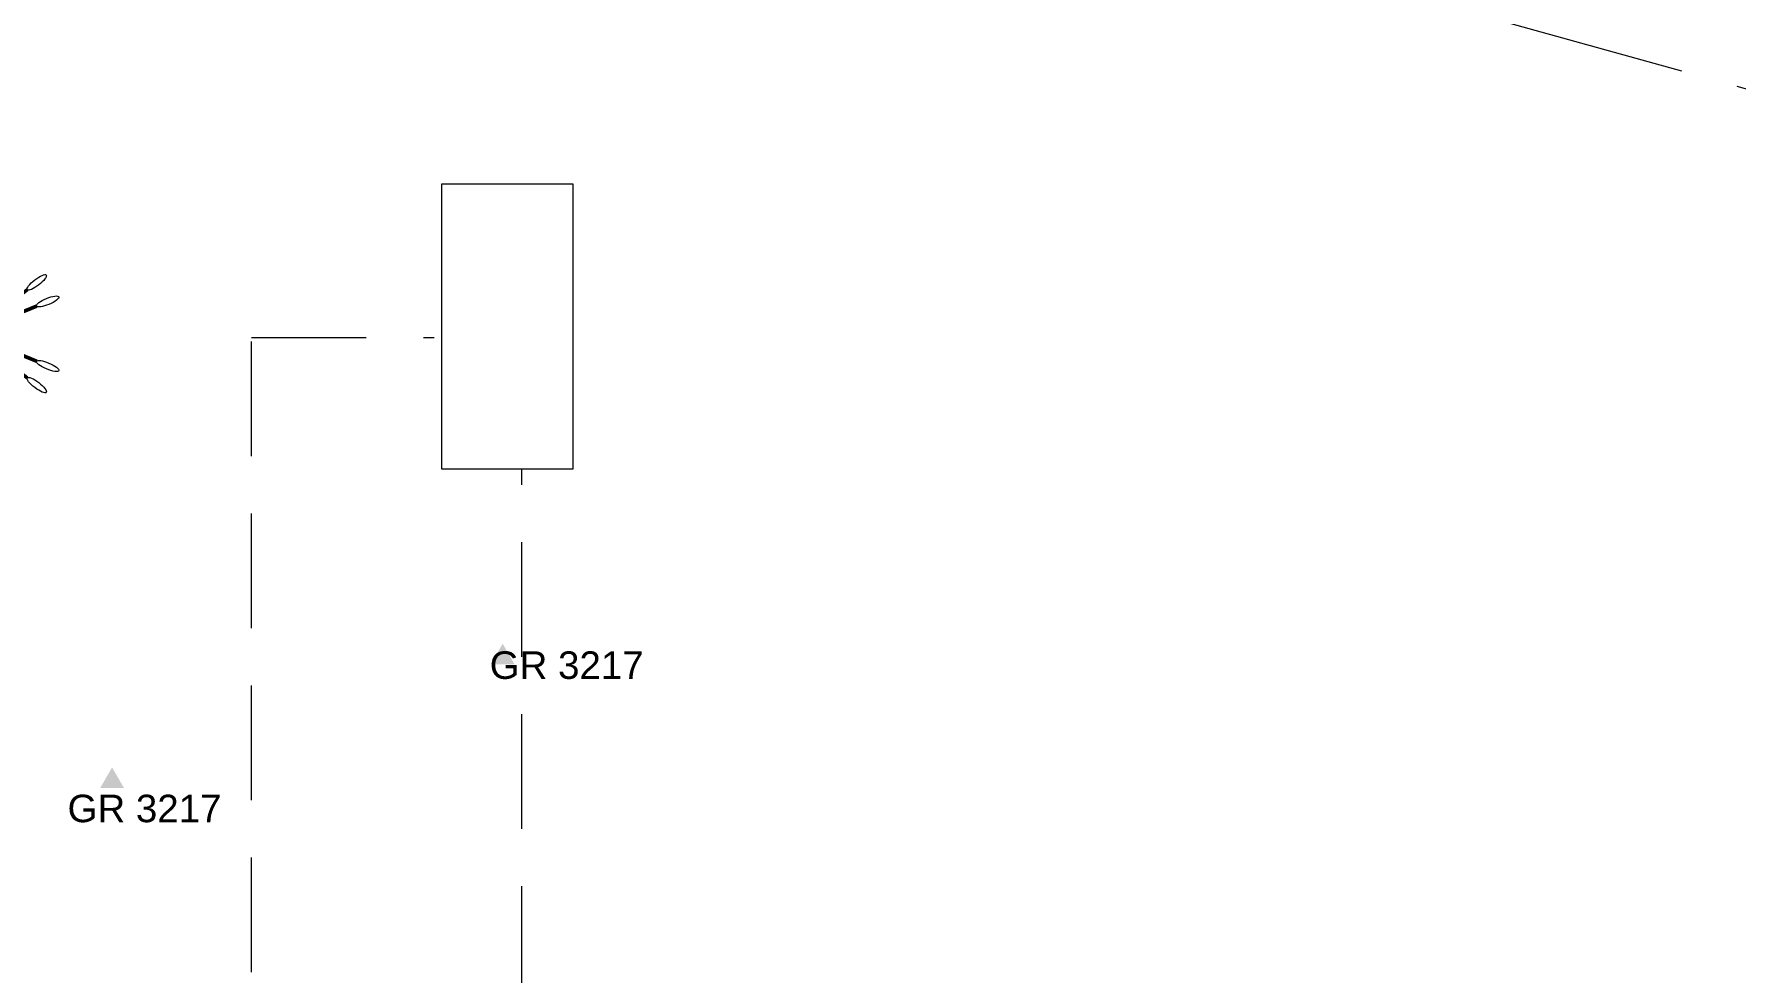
# Model space of a CAD drawing. Header units: inches. Extents: x -1462 to 4132, y -1442 to 2814.
# Drawn here: x 2932 to 3674, y 1220 to 1630 of the extents above; entities that cross this region are included whole.
import ezdxf

# ---------------------------------------------------------------- set-up
doc = ezdxf.new("R2010")
doc.units = ezdxf.units.IN
doc.header["$LTSCALE"] = 100
doc.header["$MEASUREMENT"] = 0
doc.linetypes.add('DASHED', pattern=[0.75, 0.5, -0.25])
doc.linetypes.add('PHANTOM', pattern=[2.5, 1.25, -0.25, 0.25, -0.25, 0.25, -0.25])
for name, color, linetype, lineweight in [('DrawingEntities', 7, 'Continuous', 0), ('Lights', 50, 'Continuous', 0), ('PM-Medium', 90, 'Continuous', 20), ('PM-Thick', 83, 'Continuous', 50), ('PropertyLines', 212, 'PHANTOM', 0)]:
    doc.layers.add(name, color=color, linetype=linetype, lineweight=lineweight)
doc.layers.add('LIGHTING NOTES', color=2, linetype='Continuous')
doc.layers.add('PlantMaterialsCounted', color=3, linetype='Continuous', lineweight=0, plot=False)
doc.styles.add('Arial', font='ARIAL.TTF')

# ---------------------------------------------------------------- blocks, each defined once
blk = doc.blocks.new('PM161')
at = {"layer": 'PM-Medium'}
for centre, major_axis in [((-0.69, 5.21), (0.098, -0.744)), ((0.69, 5.21), (-0.098, -0.744)), ((-4.17, 3.2), (0.595, -0.457)), ((4.17, 3.2), (-0.595, -0.457)), ((-4.85, 2.01), (0.693, -0.287)), ((4.85, 2.01), (-0.693, -0.287)), ((-4.85, -2.01), (0.693, 0.287)), ((4.85, -2.01), (-0.693, 0.287)), ((-4.17, -3.2), (0.595, 0.457)), ((4.17, -3.2), (-0.595, 0.457)), ((-0.69, -5.21), (0.098, 0.744)), ((0.69, -5.21), (-0.098, 0.744))]:
    blk.add_ellipse(centre, major_axis=major_axis, ratio=0.266667, dxfattribs=at)
at = {"layer": 'PM-Thick'}
for p, q in [((0.59, -4.46), (-0.59, 4.46)), ((-0.59, -4.46), (0.59, 4.46)), ((3.57, -2.74), (-3.57, 2.74)), ((3.57, 2.74), (-3.57, -2.74)), ((4.16, -1.72), (-4.16, 1.72)), ((4.16, 1.72), (-4.16, -1.72))]:
    blk.add_line(p, q, dxfattribs=at)
blk = doc.blocks.new('LIGHT003')
at = {"layer": 'Lights'}
blk.add_solid([(0, 3), (-2.6, -1.5), (0, 3), (2.6, -1.5)], dxfattribs=at)

msp = doc.modelspace()

# ---------------------------------------------------------------- linework, layer by layer
at = {"layer": 'DrawingEntities', "color": 7}
msp.add_lwpolyline([(3109.97, 1440.11), (3167.31, 1440.11), (3167.31, 1564.26), (3109.97, 1564.26)], close=True, dxfattribs=at)
at = {"layer": 'DrawingEntities', "color": 7, "linetype": 'DASHED'}
for points in [[(2823.22, 545.61), (3027.13, 545.61), (3027.13, 1497.41), (3106.78, 1497.41)], [(3145.01, 1058.12), (3145.01, 1440.11)]]:
    msp.add_lwpolyline(points, dxfattribs=at)
at = {"layer": 'PropertyLines'}
msp.add_line((4132.26, 1479.53), (-665.58, 2814.1), dxfattribs=at)

# ---------------------------------------------------------------- block references
at = {"layer": 'Lights', "color": 3, "xscale": 2, "yscale": 2, "zscale": 2}
for p in [(3136.65, 1357.82), (2966.42, 1303.9)]:
    msp.add_blockref('LIGHT003', p, dxfattribs=at)
at = {"layer": 'PlantMaterialsCounted', "color": 46, "xscale": 7, "yscale": 7, "zscale": 7}
msp.add_blockref('PM161', (2904.4, 1499.02), dxfattribs=at)

# ---------------------------------------------------------------- texts
at = {"layer": 'LIGHTING NOTES', "ltscale": 2, "style": 'Arial'}
for p in [(3131, 1348.5), (2947, 1286)]:
    msp.add_text('GR 3217', height=12, dxfattribs=at).set_placement(p)

doc.saveas('drawing.dxf')
